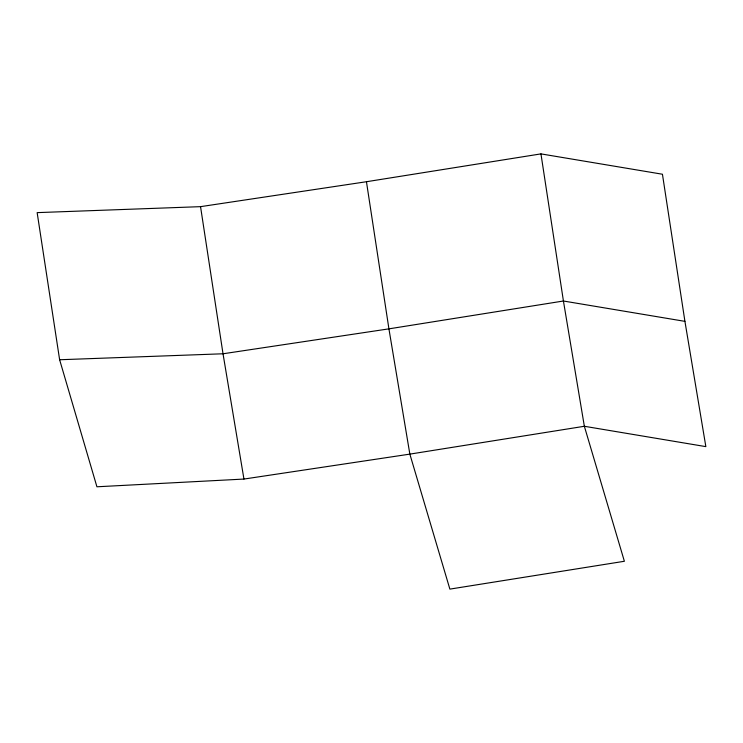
<?xml version="1.0" encoding="UTF-8"?>
<svg xmlns="http://www.w3.org/2000/svg" width="743" height="743" viewBox="0 0 743 743"><rect width="100%" height="100%" fill="white"/><g stroke="black" fill="none" stroke-linecap="round" stroke-linejoin="round"><path stroke-width="1.11" d="M366.448 181.729L540.95 153.885L662.44 174.233L684.925 321.357L705.85 446.627L584.351 426.278L409.848 454.122L243.945 479.059L96.924 486.786L59.626 359.751L37.15 212.628L200.545 206.656L366.448 181.729L388.923 328.852L409.848 454.122L449.877 589.115L624.38 561.271L584.351 426.278L563.426 301.008L540.95 153.885M59.626 359.751L223.021 353.779L388.923 328.852L563.426 301.008L684.925 321.357M243.945 479.059L223.021 353.779L200.545 206.656"/></g></svg>
